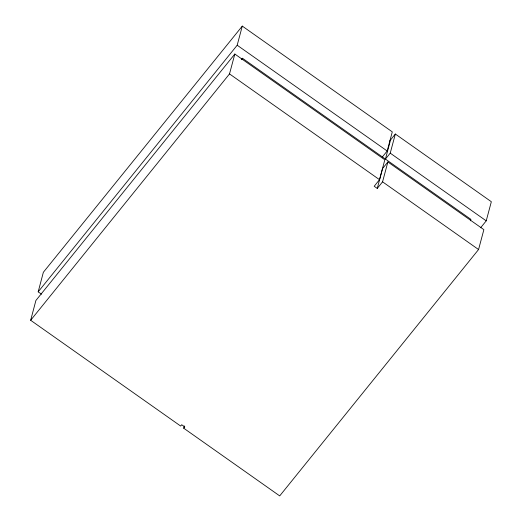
<?xml version="1.0" encoding="UTF-8"?>
<svg xmlns="http://www.w3.org/2000/svg" width="522" height="522" viewBox="0 0 522 522"><rect width="100%" height="100%" fill="white"/><g stroke="black" fill="none" stroke-linecap="round" stroke-linejoin="round"><path stroke-width="0.78" d="M183.711 428.203L184.762 426.898L181.708 424.745L180.658 426.05L30.661 320.28L35.901 300.483L234.828 54.034L384.825 159.804L379.514 179.685L374.202 186.263L377.256 188.416L382.567 181.839L387.872 161.957L483.874 229.654L478.563 249.536L279.707 495.9L183.711 428.203L184.312 425.919M41.499 294.186L38.184 291.85L43.359 272.275L242.293 26.1L392.283 131.87L387.174 150.995L382.385 156.926M30.661 320.28L229.517 73.915L234.828 54.034M38.184 291.85L237.184 45.225L242.293 26.1M377.256 188.416L382.567 168.534L387.872 161.957M390.149 141.449L385.438 159.079L390.228 153.148L395.337 134.023L491.339 201.72L486.23 220.845L480.599 227.814M242.012 59.704L242.449 58.249L470.922 219.364L470.485 220.819M241.432 59.515L242.449 58.249M389.712 140.986L395.337 134.023M237.184 45.225L387.174 150.995M390.228 153.148L486.23 220.845M229.517 73.915L379.514 179.685M382.567 181.839L478.563 249.536"/></g></svg>
